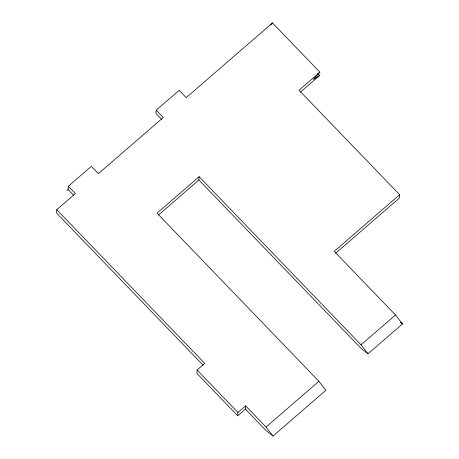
<?xml version="1.0" encoding="UTF-8"?>
<svg xmlns="http://www.w3.org/2000/svg" width="459" height="459" viewBox="0 0 459 459"><rect width="100%" height="100%" fill="white"/><g stroke="black" fill="none" stroke-linecap="round" stroke-linejoin="round"><path stroke-width="0.69" d="M317.697 73.417L319.671 75.465L313.233 79.482L319.889 72.172L272.491 22.95L186.216 97.629L179.176 90.32L156.192 110.212L163.238 117.527L98.375 173.668L91.33 166.353L68.351 186.251L75.391 193.566L56.75 209.7L56.532 212.999L203.062 365.175M66.871 190.634L68.133 189.544L68.351 186.251M156.192 110.212L155.974 113.505L161.608 119.357M158.418 215.053L198.919 179.991L199.137 176.698L361.026 344.829L367.992 353.82L402.468 323.962L395.503 314.989L334.232 251.354L399.651 194.725L299.033 90.228L319.889 72.172M56.75 209.7L204.771 363.43L197.112 370.057L196.894 373.356L237.728 415.768L245.393 409.135L245.611 405.842L266.036 427.054L273.002 436.05L325.867 390.288L318.902 381.291L157.012 213.16L199.137 176.698M237.728 415.768L237.951 412.475L245.611 405.842M399.651 194.725L399.433 198.018L335.632 253.248M270.592 25.038L272.491 22.95M300.416 92.133L319.671 75.465M266.036 427.054L318.902 381.291M361.026 344.829L395.503 314.989M400.259 322.212L402.468 323.962M367.992 353.82L360.808 348.123L198.919 179.991M273.002 436.05L265.818 430.353L245.393 409.135M68.133 189.544L73.767 195.396M197.112 370.057L237.951 412.475"/></g></svg>
